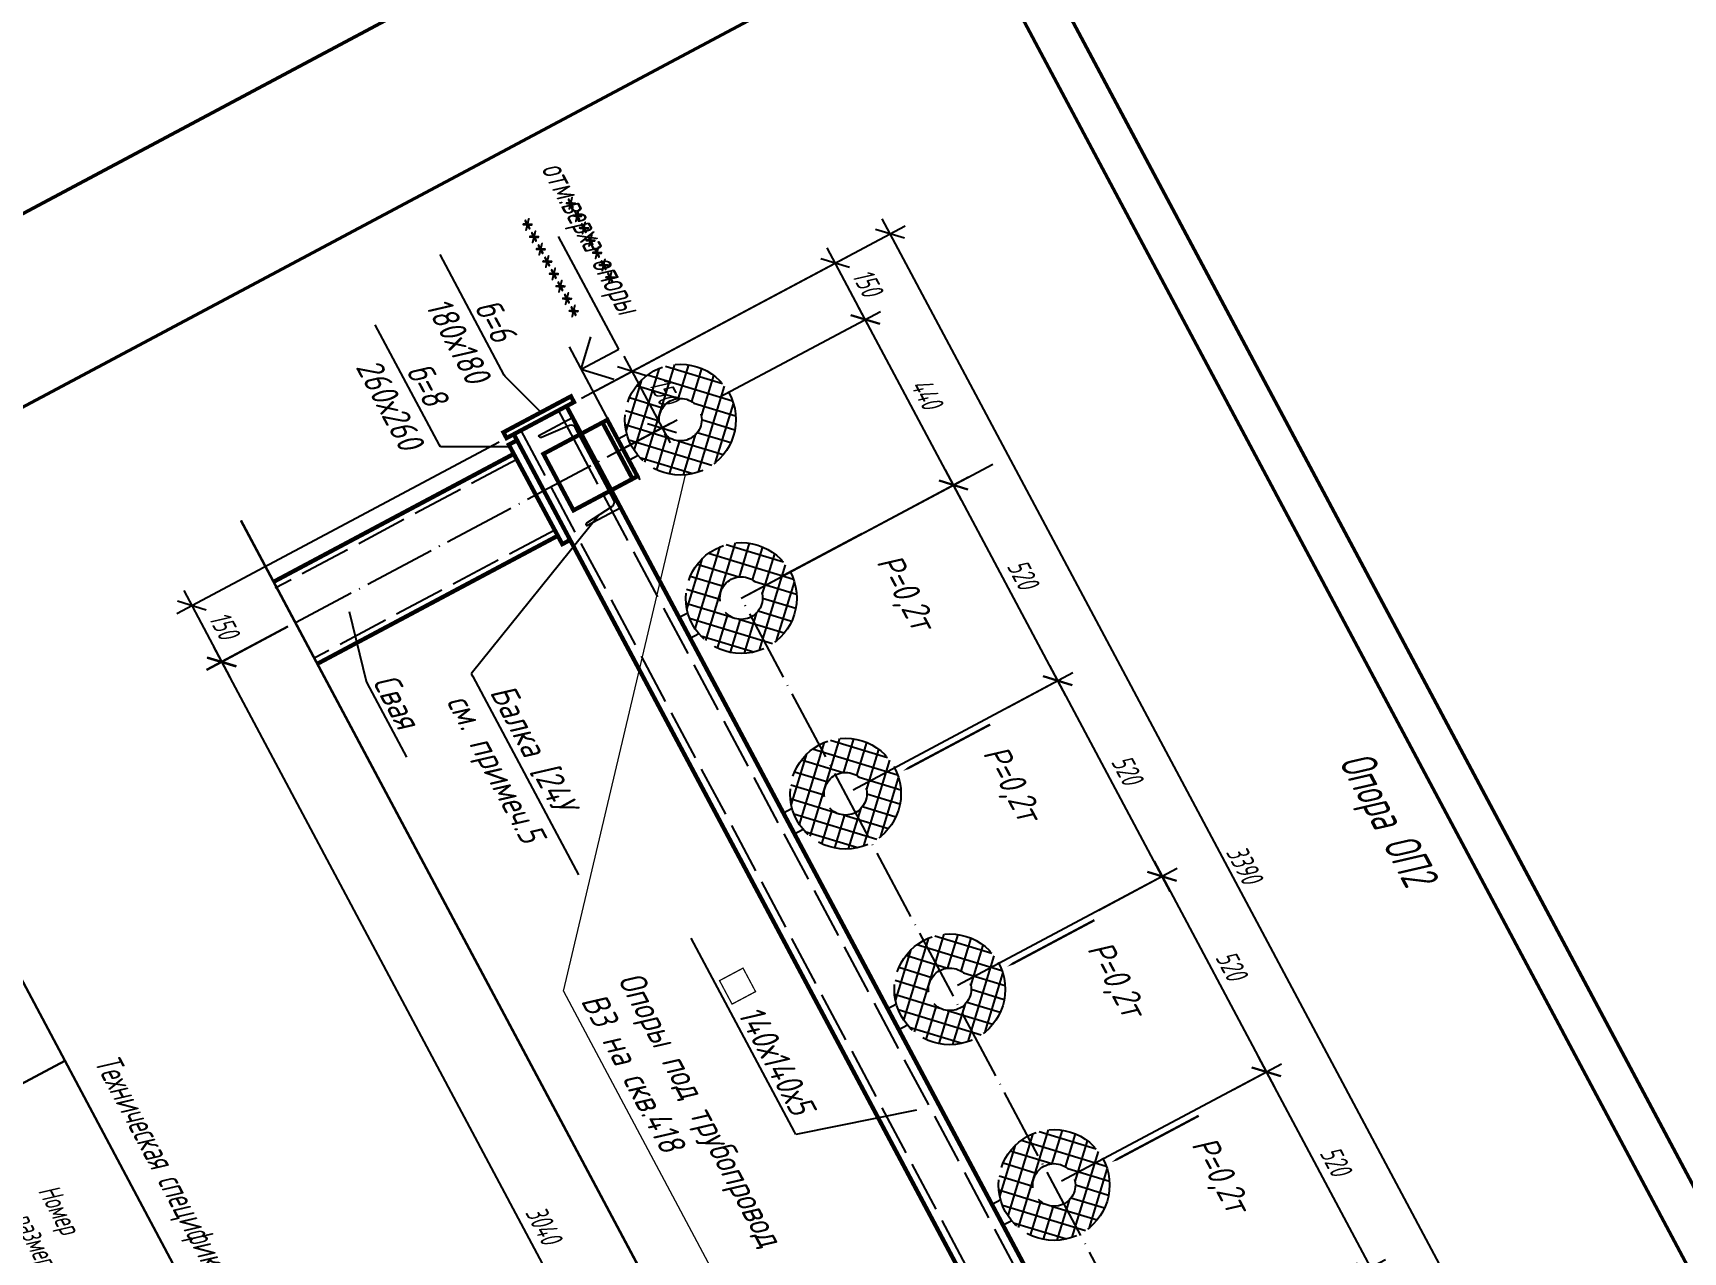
# Model space of a CAD drawing. Extents: x 5370511 to 5386565, y 1010429 to 1053793.
# Drawn here: x 5378936.1 to 5379129.5, y 1041584.4 to 1041727.4 of the extents above; entities that cross this region are included whole.
import ezdxf
from ezdxf import colors
from ezdxf.entities.mleader import LeaderData, LeaderLine
from ezdxf.enums import TextEntityAlignment as Align
from ezdxf.math import Vec2, Vec3

# ---------------------------------------------------------------- set-up
doc = ezdxf.new("R2010")
doc.units = 0
doc.header["$PDMODE"] = 32
doc.header["$PDSIZE"] = 0.3
doc.linetypes.add('ACAD_ISO02W100', pattern=[15, 12, -3])
doc.linetypes.add('ACAD_ISO04W100', pattern=[30, 24, -3, 0, -3])
doc.layers.get('0').update_dxf_attribs({"linetype": 'CONTINUOUS'})
doc.layers.get('DEFPOINTS').update_dxf_attribs({"linetype": 'CONTINUOUS'})
doc.layers.add('Строения', color=7, linetype='CONTINUOUS')
doc.layers.add('Эстакада ЭС', color=20, linetype='CONTINUOUS')
doc.styles.add('ГОСТ_НИПИ', font='gost_nipi.shx', dxfattribs={"oblique": 15})
doc.styles.add('ГОСТ_НИПИ_разм', font='gost_nipi.shx', dxfattribs={"width": 0.8, "oblique": 15, "height": 2.5})
doc.linetypes.add('земля', pattern='A,15,[35,ESKDSHAPES.SHX,S=1,R=0,X=0,Y=0],0.1', length=15.1)
doc.linetypes.add('Сварка1', pattern='A,2,[34,ESKDSHAPES.SHX,S=2,R=0,X=0,Y=0],0.1', length=2.1)
doc.linetypes.add('Сварка3', pattern='A,2,[33,ESKDSHAPES.SHX,S=2,R=0,X=0,Y=0],2', length=4)
doc.dimstyles.new('Лист М20', dxfattribs={"dimtxt": 2.5, "dimasz": 2.5, "dimexe": 2, "dimexo": 1, "dimgap": 1, "dimtad": 1, "dimdec": 0, "dimlfac": 20, "dimzin": 0, "dimdsep": 46, "dimtxsty": 'ГОСТ_НИПИ_разм', "dimblk": 'OBLIQUE', "dimcen": 0.09, "dimdle": 2, "dimaunit": 1, "dimadec": 0, "dimazin": 0, "dimtfac": 1, "dimtdec": 0, "dimtofl": 0, "dimtmove": 1, "dimatfit": 3, "dimldrblk": 'NONE', "dimfxl": 1, "dimtolj": 1, "dimtzin": 0, "dimarcsym": 0})

# ---------------------------------------------------------------- blocks, each defined once
blk = doc.blocks.new('*U427')
at = {"lineweight": 50, "const_width": 0.4}
blk.add_lwpolyline([(-420, 297), (0, 297), (0, 0), (-420, 0)], close=True, dxfattribs=at)
at = {"lineweight": 50}
blk.add_lwpolyline([(-400, 5), (-5, 5), (-5, 292), (-400, 292)], close=True, dxfattribs=at)
at = {"style": 'ГОСТ_НИПИ', "oblique": 15}
blk.add_attdef('СКВОЗНАЯ_НУМЕРАЦИЯ', text='', height=3, dxfattribs=at).set_placement((-10, 288.5), align=Align.MIDDLE_CENTER)
at = {"style": 'ГОСТ_НИПИ', "oblique": 15, "width": 0.8}
for tag, p in [('ДАТА_СОГЛ_1', (-406.75, 146)), ('ДАТА_СОГЛ_2', (-401.75, 146)), ('ФАМИЛИЯ_СОГЛ_2', (-401.75, 111)), ('ФАМИЛИЯ_СОГЛ_1', (-406.75, 111)), ('ХАРАКТЕР_РАБОТЫ_СОГЛ_1', (-406.75, 91)), ('ХАРАКТЕР_РАБОТЫ_СОГЛ_2', (-401.75, 91))]:
    blk.add_attdef(tag, p, '', height=3, rotation=90, dxfattribs=at)
at = {"style": 'ГОСТ_НИПИ', "oblique": 15}
for tag, width, p in [('ОБОЗНАЧЕНИЕ_ДОКУМЕНТА', 0.8, (-65, 55)), ('НАИМЕНОВАНИЕ_ПРОЕКТА', 0.8, (-65, 42.5)), ('НАИМЕНОВАНИЕ_ОБЪЕКТА', 0.8, (-90, 27.5)), ('СТАДИЯ', 0.8, (-47.5, 25)), ('ЛИСТ', 0.8, (-32.5, 25)), ('ЛИСТОВ', 0.8, (-15, 25)), ('НАИМЕНОВАНИЕ_ЧЕРТЕЖА', 0.8, (-90, 12.5)), ('ПРЕДПРИЯТИЕ', 0.7, (-30.48, 12.55))]:
    blk.add_attdef(tag, text='', height=3, dxfattribs=dict(at, width=width)).set_placement(p, align=Align.MIDDLE_CENTER)
at = {"style": 'ГОСТ_НИПИ', "oblique": 15, "width": 0.8}
blk.add_attdef('РАЗРАБ', text='', height=3, dxfattribs=at).set_placement((-189.18, 32.18), align=Align.MIDDLE_LEFT)
for tag, p in [('ФАМИЛИЯ_5', (-169, 31)), ('ДАТА_1', (-134, 31)), ('ФАМИЛИЯ_1', (-169, 26)), ('ХАРАКТЕР_РАБОТЫ_1', (-189, 26)), ('ДАТА_2', (-134, 26)), ('ХАРАКТЕР_РАБОТЫ_2', (-189, 20.72)), ('ФАМИЛИЯ_2', (-169.15, 20.71)), ('ДАТА_3', (-134, 20.72)), ('ХАРАКТЕР_РАБОТЫ_3', (-189, 16)), ('ФАМИЛИЯ_3', (-169.01, 15.99)), ('ДАТА_4', (-134, 16)), ('ФАМИЛИЯ_6', (-169, 11)), ('ДАТА_5', (-134, 11)), ('ХАРАКТЕР_РАБОТЫ_4', (-189, 6)), ('ФАМИЛИЯ_4', (-169, 6)), ('ДАТА_6', (-134, 6))]:
    blk.add_attdef(tag, p, '', height=3, dxfattribs=at)
at = {"style": 'ГОСТ_НИПИ', "oblique": 15, "width": 0.8, "flags": 8}
blk.add_attdef('НКОНТР', text='', height=3, dxfattribs=at).set_placement((-189.36, 12.34), align=Align.MIDDLE_LEFT)
at = {"style": 'ГОСТ_НИПИ', "oblique": 15, "width": 0.8}
blk.add_attdef('ФОРМАТ', text='', height=3, dxfattribs=at).set_placement((-38.94, 0.42), align=Align.BOTTOM_CENTER)
blk = doc.blocks.new('_None')
blk = doc.blocks.new('_Oblique')
at = {"color": 0, "linetype": 'ByBlock', "lineweight": -2}
blk.add_line((-0.5, -0.5), (0.5, 0.5), dxfattribs=at)
blk = doc.blocks.new('*D827')
at = {"color": 0, "lineweight": -2, "transparency": 16777216}
for p, q in [((5379044.43, 1041615.71), (5379070.19, 1041629.44)), ((5379067.49, 1041630.26), (5379081.6, 1041603.78)), ((5379056.65, 1041592.76), (5379082.42, 1041606.49))]:
    blk.add_line(p, q, dxfattribs=at)
at = {"layer": 'DEFPOINTS', "color": 0, "lineweight": 15, "transparency": 16777216}
for p in [(5379043.54, 1041615.24), (5379080.65, 1041605.55), (5379055.77, 1041592.29)]:
    blk.add_point(p, dxfattribs=at)
at = {"color": 0, "lineweight": -2, "transparency": 16777216, "xscale": 2.5, "yscale": 2.5, "zscale": 2.5}
for p, rotation in [((5379068.43, 1041628.49), 118.0491553040555), ((5379080.65, 1041605.55), 298.0491553040555)]:
    blk.add_blockref('_Oblique', p, dxfattribs=dict(at, rotation=rotation))
at = {"color": 0, "transparency": 16777216, "insert": (5379076.53, 1041618.08), "char_height": 2.5, "attachment_point": 5, "rotation": 298.0492, "style": 'ГОСТ_НИПИ_разм'}
blk.add_mtext('\\A1;520', dxfattribs=at)
blk = doc.blocks.new('*D828')
at = {"color": 0, "lineweight": -2, "transparency": 16777216}
for p, q in [((5379000.37, 1041684.58), (5379038.3, 1041704.79)), ((5379035.59, 1041705.61), (5379117.18, 1041552.48)), ((5379083.57, 1041536.83), (5379118.01, 1041555.18))]:
    blk.add_line(p, q, dxfattribs=at)
at = {"layer": 'DEFPOINTS', "color": 0, "lineweight": 15, "transparency": 16777216}
for p in [(5378999.48, 1041684.11), (5379116.24, 1041554.24), (5379082.69, 1041536.36)]:
    blk.add_point(p, dxfattribs=at)
at = {"color": 0, "lineweight": -2, "transparency": 16777216, "xscale": 2.5, "yscale": 2.5, "zscale": 2.5}
for p, rotation in [((5379036.53, 1041703.85), 118.0491553040555), ((5379116.24, 1041554.24), 298.0491553040555)]:
    blk.add_blockref('_Oblique', p, dxfattribs=dict(at, rotation=rotation))
at = {"color": 0, "transparency": 16777216, "insert": (5379078.04, 1041629.92), "char_height": 2.5, "attachment_point": 5, "rotation": 298.0492, "style": 'ГОСТ_НИПИ_разм'}
blk.add_mtext('\\A1;3390', dxfattribs=at)
blk = doc.blocks.new('*D816')
at = {"color": 0, "lineweight": -2, "transparency": 16777216}
for p, q in [((5378965.93, 1041657.79), (5378956.4, 1041652.71)), ((5378957.23, 1041655.42), (5379030.58, 1041517.75)), ((5379037.4, 1041523.65), (5379027.87, 1041518.57))]:
    blk.add_line(p, q, dxfattribs=at)
at = {"layer": 'DEFPOINTS', "color": 0, "lineweight": 15, "transparency": 16777216}
for p in [(5378966.81, 1041658.26), (5379038.28, 1041524.12), (5379029.64, 1041519.51)]:
    blk.add_point(p, dxfattribs=at)
at = {"color": 0, "lineweight": -2, "transparency": 16777216, "xscale": 2.5, "yscale": 2.5, "zscale": 2.5}
for p, rotation in [((5378958.17, 1041653.65), 118.0491553040555), ((5379029.64, 1041519.51), 298.0491553040555)]:
    blk.add_blockref('_Oblique', p, dxfattribs=dict(at, rotation=rotation))
at = {"color": 0, "transparency": 16777216, "insert": (5378995.89, 1041587.64), "char_height": 2.5, "attachment_point": 5, "rotation": 298.0492, "style": 'ГОСТ_НИПИ_разм'}
blk.add_mtext('\\A1;3040', dxfattribs=at)
blk = doc.blocks.new('*D817')
at = {"color": 0, "lineweight": -2, "transparency": 16777216}
for p, q in [((5379032.2, 1041638.65), (5379057.97, 1041652.38)), ((5379069.37, 1041626.73), (5379055.26, 1041653.21)), ((5379061, 1041624.54), (5379070.19, 1041629.44))]:
    blk.add_line(p, q, dxfattribs=at)
at = {"layer": 'DEFPOINTS', "color": 0, "lineweight": 15, "transparency": 16777216}
for p in [(5379056.2, 1041651.44), (5379031.32, 1041638.18), (5379060.12, 1041624.07)]:
    blk.add_point(p, dxfattribs=at)
at = {"color": 0, "lineweight": -2, "transparency": 16777216, "xscale": 2.5, "yscale": 2.5, "zscale": 2.5}
for p, rotation in [((5379056.2, 1041651.44), 118.0491553040555), ((5379068.43, 1041628.49), 298.0491553040555)]:
    blk.add_blockref('_Oblique', p, dxfattribs=dict(at, rotation=rotation))
at = {"color": 0, "transparency": 16777216, "insert": (5379064.3, 1041641.03), "char_height": 2.5, "attachment_point": 5, "rotation": 298.0492, "style": 'ГОСТ_НИПИ_разм'}
blk.add_mtext('\\A1;520', dxfattribs=at)
blk = doc.blocks.new('*D819')
at = {"color": 0, "lineweight": -2, "transparency": 16777216}
for p, q in [((5378990.69, 1041679.42), (5378952.91, 1041659.29)), ((5378953.74, 1041662), (5378959.14, 1041651.85)), ((5378965.95, 1041657.74), (5378956.44, 1041652.67))]:
    blk.add_line(p, q, dxfattribs=at)
at = {"layer": 'DEFPOINTS', "color": 0, "lineweight": 15, "transparency": 16777216}
for p in [(5378991.57, 1041679.89), (5378966.83, 1041658.21), (5378958.2, 1041653.61)]:
    blk.add_point(p, dxfattribs=at)
at = {"color": 0, "lineweight": -2, "transparency": 16777216, "xscale": 2.5, "yscale": 2.5, "zscale": 2.5}
for p, rotation in [((5378954.68, 1041660.23), 118.0491553040555), ((5378958.2, 1041653.61), 298.0491553040555)]:
    blk.add_blockref('_Oblique', p, dxfattribs=dict(at, rotation=rotation))
at = {"color": 0, "transparency": 16777216, "insert": (5378958.43, 1041657.98), "char_height": 2.5, "attachment_point": 5, "rotation": 298.0492, "style": 'ГОСТ_НИПИ_разм'}
blk.add_mtext('\\A1;150', dxfattribs=at)
blk = doc.blocks.new('*D821')
at = {"color": 0, "lineweight": -2, "transparency": 16777216}
for p, q in [((5379044.92, 1041672.62), (5379032.69, 1041695.57)), ((5379016.58, 1041684.72), (5379035.4, 1041694.74)), ((5379019.98, 1041661.6), (5379045.74, 1041675.33))]:
    blk.add_line(p, q, dxfattribs=at)
at = {"layer": 'DEFPOINTS', "color": 0, "lineweight": 15, "transparency": 16777216}
for p in [(5379033.63, 1041693.8), (5379015.7, 1041684.25), (5379019.09, 1041661.13)]:
    blk.add_point(p, dxfattribs=at)
at = {"color": 0, "lineweight": -2, "transparency": 16777216, "xscale": 2.5, "yscale": 2.5, "zscale": 2.5}
for p, rotation in [((5379033.63, 1041693.8), 118.0491553040555), ((5379043.98, 1041674.39), 298.0491553040555)]:
    blk.add_blockref('_Oblique', p, dxfattribs=dict(at, rotation=rotation))
at = {"color": 0, "transparency": 16777216, "insert": (5379040.79, 1041685.15), "char_height": 2.5, "attachment_point": 5, "rotation": 298.0492, "style": 'ГОСТ_НИПИ_разм'}
blk.add_mtext('\\A1;440', dxfattribs=at)
blk = doc.blocks.new('*D822')
at = {"color": 0, "lineweight": -2, "transparency": 16777216}
for p, q in [((5379002.07, 1041685.48), (5379031.87, 1041701.36)), ((5379034.57, 1041692.04), (5379029.17, 1041702.19)), ((5379030.34, 1041692.05), (5379035.4, 1041694.74))]:
    blk.add_line(p, q, dxfattribs=at)
at = {"layer": 'DEFPOINTS', "color": 0, "lineweight": 15, "transparency": 16777216}
for p in [(5379030.11, 1041700.42), (5379029.46, 1041691.58), (5379001.18, 1041685.01)]:
    blk.add_point(p, dxfattribs=at)
at = {"color": 0, "lineweight": -2, "transparency": 16777216, "xscale": 2.5, "yscale": 2.5, "zscale": 2.5}
for p, rotation in [((5379030.11, 1041700.42), 118.0491553040555), ((5379033.63, 1041693.8), 298.0491553040555)]:
    blk.add_blockref('_Oblique', p, dxfattribs=dict(at, rotation=rotation))
at = {"color": 0, "transparency": 16777216, "insert": (5379033.85, 1041698.17), "char_height": 2.5, "attachment_point": 5, "rotation": 298.0492, "style": 'ГОСТ_НИПИ_разм'}
blk.add_mtext('\\A1;150', dxfattribs=at)
blk = doc.blocks.new('*D823')
at = {"color": 0, "lineweight": -2, "transparency": 16777216}
for p, q in [((5379057.14, 1041649.68), (5379043.04, 1041676.15)), ((5379019.98, 1041661.6), (5379045.74, 1041675.33)), ((5379050.39, 1041648.34), (5379057.97, 1041652.38))]:
    blk.add_line(p, q, dxfattribs=at)
at = {"layer": 'DEFPOINTS', "color": 0, "lineweight": 15, "transparency": 16777216}
for p in [(5379043.98, 1041674.39), (5379019.09, 1041661.13), (5379049.5, 1041647.87)]:
    blk.add_point(p, dxfattribs=at)
at = {"color": 0, "lineweight": -2, "transparency": 16777216, "xscale": 2.5, "yscale": 2.5, "zscale": 2.5}
for p, rotation in [((5379043.98, 1041674.39), 118.0491553040555), ((5379056.2, 1041651.44), 298.0491553040555)]:
    blk.add_blockref('_Oblique', p, dxfattribs=dict(at, rotation=rotation))
at = {"color": 0, "transparency": 16777216, "insert": (5379052.08, 1041663.97), "char_height": 2.5, "attachment_point": 5, "rotation": 298.0492, "style": 'ГОСТ_НИПИ_разм'}
blk.add_mtext('\\A1;520', dxfattribs=at)
blk = doc.blocks.new('*D824')
at = {"color": 0, "lineweight": -2, "transparency": 16777216}
for p, q in [((5379076.8, 1041603.5), (5379082.42, 1041606.49)), ((5379079.71, 1041607.31), (5379093.81, 1041580.85)), ((5379089.02, 1041580.56), (5379094.64, 1041583.56))]:
    blk.add_line(p, q, dxfattribs=at)
at = {"layer": 'DEFPOINTS', "color": 0, "lineweight": 15, "transparency": 16777216}
for p in [(5379075.92, 1041603.03), (5379092.87, 1041582.62), (5379088.14, 1041580.09)]:
    blk.add_point(p, dxfattribs=at)
at = {"color": 0, "lineweight": -2, "transparency": 16777216, "xscale": 2.5, "yscale": 2.5, "zscale": 2.5}
for p, rotation in [((5379080.65, 1041605.55), 118.0491553040555), ((5379092.87, 1041582.62), 298.0491553040555)]:
    blk.add_blockref('_Oblique', p, dxfattribs=dict(at, rotation=rotation))
at = {"color": 0, "transparency": 16777216, "insert": (5379088.75, 1041595.14), "char_height": 2.5, "attachment_point": 5, "rotation": 298.0492, "style": 'ГОСТ_НИПИ_разм'}
blk.add_mtext('\\A1;520', dxfattribs=at)
blk = doc.blocks.new('*D840')
at = {"color": 0, "lineweight": -2, "transparency": 16777216}
for p, q in [((5379005.33, 1041689.49), (5379010.75, 1041679.32)), ((5379006.67, 1041687.93), (5379008.04, 1041688.66)), ((5379005.06, 1041678.55), (5379011.57, 1041682.02))]:
    blk.add_line(p, q, dxfattribs=at)
at = {"layer": 'DEFPOINTS', "color": 0, "lineweight": 15, "transparency": 16777216}
for p in [(5379005.79, 1041687.46), (5379009.81, 1041681.08), (5379004.18, 1041678.08)]:
    blk.add_point(p, dxfattribs=at)
at = {"color": 0, "lineweight": -2, "transparency": 16777216, "xscale": 2.5, "yscale": 2.5, "zscale": 2.5}
for p, rotation in [((5379006.27, 1041687.72), 118.0491553040555), ((5379009.81, 1041681.08), 298.0491553040555)]:
    blk.add_blockref('_Oblique', p, dxfattribs=dict(at, rotation=rotation))
at = {"color": 0, "transparency": 16777216, "insert": (5379010.03, 1041685.46), "char_height": 2.5, "attachment_point": 5, "rotation": 298.0492, "style": 'ГОСТ_НИПИ_разм'}
blk.add_mtext('\\A1;150', dxfattribs=at)
blk = doc.blocks.new('*U808')
at = {"ltscale": 100}
for p, q in [((0, 0), (0, 5)), ((0, 0), (-2.83, 2.83)), ((0, 0), (2.83, 2.83)), ((3, 0), (-14.68, 0))]:
    blk.add_line(p, q, dxfattribs=at)
at = {"color": 1, "ltscale": 0.35, "insert": (6.76, 9.9), "char_height": 3, "attachment_point": 1, "style": 'ГОСТ_НИПИ', "bg_fill": 3, "box_fill_scale": 1.5, "bg_fill_color": 256, "bg_fill_transparency": 0}
blk.add_mtext_dynamic_manual_height_columns('{\\C255;\\c16777215;*******}', width=12.6457, gutter_width=12.5, heights=[0], dxfattribs=at)
at = {"color": 1, "ltscale": 0.35, "insert": (5.31, 4.26), "char_height": 3, "attachment_point": 1, "style": 'ГОСТ_НИПИ'}
blk.add_mtext_dynamic_manual_height_columns('{\\C255;\\c16777215;********}', width=16.2559, gutter_width=12.5, heights=[3.52], dxfattribs=at)
at = {"style": 'ГОСТ_НИПИ', "oblique": 15, "width": 0.8}
blk.add_attdef('СУФФИКС', (5.39, 1.08), '', height=3, dxfattribs=at)
at = {"ltscale": 100}
blk.add_line((0, 5), (15, 5), dxfattribs=at)
at = {"style": 'ГОСТ_НИПИ', "oblique": 15, "width": 0.8}
blk.add_attdef('УРОВЕНЬ', text='', height=3, rotation=360, dxfattribs=at).set_placement((13.17, 7.98, -1), align=Align.MIDDLE)
blk = doc.blocks.new('*U805')
at = {"lineweight": 30}
for p, q in [((0, 0), (185, 0)), ((0, -30), (0, 0)), ((40, -30), (40, 0)), ((70, -30), (70, 0)), ((100, -30), (100, 0)), ((160, -8), (160, 0)), ((185, 0), (185, -10)), ((160, -8), (100, -8)), ((115, -30), (115, -8)), ((130, -30), (130, -8)), ((145, -30), (145, -8)), ((160, -30), (160, -8)), ((185, -10), (185, -30)), ((40, -30), (0, -30)), ((70, -30), (40, -30)), ((100, -30), (70, -30)), ((115, -30), (100, -30)), ((130, -30), (115, -30)), ((145, -30), (130, -30)), ((160, -30), (145, -30)), ((160, -30), (185, -30)), ((185, -30), (185, -30)), ((185, -30), (185, -30)), ((0, -78), (0, -86)), ((0, -78), (185, -78)), ((40, -78), (40, -86)), ((70, -86), (70, -78)), ((100, -78), (100, -86)), ((115, -78), (115, -86)), ((130, -78), (130, -86)), ((145, -78), (145, -86)), ((160, -78), (160, -86)), ((185, -86), (185, -78)), ((0, -86), (185, -86)), ((40, -86), (70, -86))]:
    blk.add_line(p, q, dxfattribs=at)
at = {"lineweight": 20}
for p, q in [((0, -30), (0, -38)), ((40, -30), (40, -38)), ((70, -30), (70, -38)), ((100, -30), (100, -38)), ((115, -30), (115, -38)), ((130, -30), (130, -38)), ((145, -30), (145, -38)), ((160, -30), (160, -38)), ((185, -30), (185, -38)), ((0, -38), (0, -46)), ((40, -38), (40, -46)), ((70, -38), (70, -46)), ((70, -38), (185, -38)), ((100, -38), (100, -46)), ((115, -38), (115, -46)), ((130, -38), (130, -46)), ((145, -38), (145, -46)), ((160, -38), (160, -46)), ((185, -38), (185, -46)), ((0, -46), (0, -54)), ((0, -46), (0, -54)), ((40, -46), (40, -54)), ((40, -46), (40, -54)), ((70, -46), (70, -54)), ((70, -46), (185, -46)), ((70, -46), (70, -54)), ((70, -46), (185, -46)), ((100, -46), (100, -54)), ((100, -46), (100, -54)), ((115, -46), (115, -54)), ((115, -46), (115, -54)), ((130, -46), (130, -54)), ((130, -46), (130, -54)), ((145, -46), (145, -54)), ((145, -46), (145, -54)), ((160, -46), (160, -54)), ((160, -46), (160, -54)), ((185, -46), (185, -54)), ((185, -46), (185, -54)), ((0, -54), (0, -62)), ((40, -54), (40, -62)), ((70, -54), (185, -54)), ((70, -54), (70, -62)), ((70, -54), (185, -54)), ((100, -54), (100, -62)), ((115, -54), (115, -62)), ((130, -54), (130, -62)), ((145, -54), (145, -62)), ((160, -54), (160, -62)), ((185, -54), (185, -62)), ((0, -62), (0, -70)), ((40, -62), (40, -70)), ((70, -62), (185, -62)), ((70, -62), (70, -70)), ((70, -62), (185, -62)), ((100, -62), (100, -70)), ((115, -62), (115, -70)), ((130, -62), (130, -70)), ((145, -62), (145, -70)), ((160, -62), (160, -70)), ((185, -62), (185, -70)), ((0, -70), (0, -78)), ((40, -70), (40, -78)), ((70, -70), (185, -70)), ((70, -70), (70, -78)), ((70, -70), (185, -70)), ((100, -70), (100, -78)), ((115, -70), (115, -78)), ((130, -70), (130, -78)), ((145, -70), (145, -78)), ((160, -70), (160, -78)), ((185, -70), (185, -78)), ((0, -78), (0, -86)), ((40, -78), (40, -86)), ((70, -78), (185, -78)), ((70, -78), (70, -86)), ((70, -78), (185, -78)), ((100, -78), (100, -86)), ((115, -78), (115, -86)), ((130, -78), (130, -86)), ((145, -78), (145, -86)), ((160, -78), (160, -86)), ((185, -78), (185, -86)), ((70, -86), (185, -86))]:
    blk.add_line(p, q, dxfattribs=at)
at = {"lineweight": 20, "style": 'ГОСТ_НИПИ'}
for s, insert, char_height, width, attachment_point in [('{\\W0.8;Техническая спецификация стали}', (92.5, 2.1), 3, 185, 8), ('{\\W0.8;Масса металла по элементам конструкций, кг}', (130, -4), 2.5, 60, 5), ('{\\W0.8;Номер \\Pили размеры\\Pпрофиля,\\Pмм}', (85, -15), 2.5, 30, 5), ('{\\W0.8;Наименование\\Pпрофиля\\PГОСТ, ТУ}', (20, -15), 2.5, 40, 5), ('{\\W0.8;Наименование или марка \\Pметалла\\PГОСТ, ТУ}', (55, -15), 2.5, 30, 5), ('{\\W0.8;Общая \\Pмасса,\\Pкг}', (172.5, -15), 2.5, 25, 5), ('           Итого:', (20, -82), 2.5, 40, 5)]:
    blk.add_mtext(s, dxfattribs=dict(at, insert=insert, char_height=char_height, width=width, attachment_point=attachment_point))

msp = doc.modelspace()

# ---------------------------------------------------------------- hatches: boundary and pattern name
h = msp.add_hatch()
h.set_pattern_fill('ANSI37', color=253, scale=0.5, angle=-61.95084)
h.set_pattern_definition([(343.049155, (5380614.2881, 1044219.8863), (0.4628375, 1.5185314), []), (73.049155, (5380614.2881, 1044219.8863), (-1.5185314, 0.4628375), [])])
h.paths.add_polyline_path([(5379008.889, 1041687.805, 1), (5379015.002, 1041676.332, 1)])
h.paths.add_polyline_path([(5379013.121, 1041679.862, -1), (5379010.77, 1041684.275, -1)], flags=16)
h = msp.add_hatch()
h.set_pattern_fill('ANSI37', color=253, scale=0.5, angle=-61.95084)
h.set_pattern_definition([(343.049155, (5380621.4271, 1044198.961), (0.4628375, 1.5185314), []), (73.049155, (5380621.4271, 1044198.961), (-1.5185314, 0.4628375), [])])
h.paths.add_polyline_path([(5379016.028, 1041666.879, 1), (5379022.141, 1041655.406, 1)])
h.paths.add_polyline_path([(5379020.26, 1041658.936, -1), (5379017.909, 1041663.349, -1)], flags=16)
h = msp.add_hatch()
h.set_pattern_fill('ANSI37', color=253, scale=0.5, angle=-61.95084)
h.set_pattern_definition([(343.049155, (5380633.653, 1044176.0148), (0.4628375, 1.5185314), []), (73.049155, (5380633.653, 1044176.0148), (-1.5185314, 0.4628375), [])])
h.paths.add_polyline_path([(5379028.254, 1041643.933, 1), (5379034.367, 1041632.46, 1)])
h.paths.add_polyline_path([(5379032.486, 1041635.99, -1), (5379030.135, 1041640.403, -1)], flags=16)
h = msp.add_hatch()
h.set_pattern_fill('ANSI37', color=253, scale=0.5, angle=-61.95084)
h.set_pattern_definition([(343.049155, (5380645.879, 1044153.0686), (0.4628375, 1.5185314), []), (73.049155, (5380645.879, 1044153.0686), (-1.5185314, 0.4628375), [])])
h.paths.add_polyline_path([(5379040.48, 1041620.987, 1), (5379046.593, 1041609.514, 1)])
h.paths.add_polyline_path([(5379044.712, 1041613.044, -1), (5379042.361, 1041617.457, -1)], flags=16)
h = msp.add_hatch()
h.set_pattern_fill('ANSI37', color=253, scale=0.5, angle=-61.95084)
h.set_pattern_definition([(343.049155, (5380658.105, 1044130.1225), (0.4628375, 1.5185314), []), (73.049155, (5380658.105, 1044130.1225), (-1.5185314, 0.4628375), [])])
h.paths.add_polyline_path([(5379052.706, 1041598.041, 1), (5379058.819, 1041586.568, 1)])
h.paths.add_polyline_path([(5379056.938, 1041590.098, -1), (5379054.587, 1041594.511, -1)], flags=16)

# ---------------------------------------------------------------- linework, layer by layer
at = {"ltscale": 0.5}
msp.add_line((5378998.602, 1041683.636), (5378998.619, 1041683.604), dxfattribs=at)
at = {"linetype": 'ACAD_ISO04W100', "ltscale": 0.35}
for p, q in [((5379010.795, 1041681.607), (5378966.834, 1041658.212)), ((5379083.815, 1041539.579), (5379019.093, 1041661.128))]:
    msp.add_line(p, q, dxfattribs=at)
at = {"linetype": 'ACAD_ISO02W100', "ltscale": 0.5}
for p, q in [((5378992.775, 1041677.385), (5378964.452, 1041662.279)), ((5378997.229, 1041669.09), (5378969.171, 1041654.155))]:
    msp.add_line(p, q, dxfattribs=at)
at = {"linetype": 'Сварка1', "ltscale": 0.5}
msp.add_lwpolyline([(5378992.442, 1041680.312), (5378998.619, 1041683.604)], dxfattribs=at)
at = {"linetype": 'ACAD_ISO02W100', "ltscale": 0.5}
for points in [[(5378998.619, 1041683.604), (5378998.619, 1041683.604)], [(5378997.654, 1041683.09), (5378999.412, 1041679.791)], [(5379006.979, 1041675.441), (5379003.452, 1041682.06)], [(5378993.245, 1041680.781), (5379072.932, 1041531.221)], [(5378999.412, 1041679.791), (5379077.325, 1041533.561)], [(5379003.846, 1041673.772), (5379000.319, 1041680.391)]]:
    msp.add_lwpolyline(points, dxfattribs=at)
msp.add_lwpolyline([(5379003.987, 1041671.915, 0.3888787), (5379004.164, 1041672.602), (5378999.617, 1041681.135, 0.3888787), (5378998.948, 1041681.371), (5378995.662, 1041679.973, -0.3888787), (5378995.407, 1041680.063), (5378995.345, 1041680.18), (5378999.316, 1041682.296), (5379004.959, 1041671.705), (5379000.988, 1041669.589), (5379000.926, 1041669.706, -0.3888787), (5379000.993, 1041669.967)], format="xyb", close=True)
at = {"linetype": 'Сварка3', "ltscale": 0.4}
for points in [[(5378999.022, 1041667.938), (5378992.794, 1041679.627)], [(5378992.425, 1041678.039), (5378997.581, 1041668.436)]]:
    msp.add_lwpolyline(points, dxfattribs=at)
at = {"linetype": 'Сварка3', "ltscale": 0.5}
msp.add_lwpolyline([(5379003.846, 1041673.764), (5378999.423, 1041671.408), (5378995.897, 1041678.027), (5379000.319, 1041680.383)], dxfattribs=at)
at = {"color": 253}
for points in [[(5379005.691, 1041680.301), (5379004.677, 1041679.761)], [(5379006.99, 1041677.862), (5379005.977, 1041677.322)], [(5379012.83, 1041659.376), (5379011.816, 1041658.836)], [(5379014.129, 1041656.937), (5379013.116, 1041656.397)], [(5379025.056, 1041636.43), (5379024.042, 1041635.89)], [(5379026.355, 1041633.99), (5379025.342, 1041633.45)], [(5379037.282, 1041613.484), (5379036.268, 1041612.943)], [(5379038.581, 1041611.044), (5379037.567, 1041610.504)], [(5379049.508, 1041590.537), (5379048.494, 1041589.997)], [(5379050.807, 1041588.098), (5379049.793, 1041587.558)]]:
    msp.add_lwpolyline(points, dxfattribs=at)
at = {"linetype": 'земля', "const_width": 0.3}
msp.add_lwpolyline([(5378960.428, 1041670.235), (5379045.951, 1041509.722)], dxfattribs=at)
at = {"ltscale": 0.35}
for points in [[(5379023.074, 1041663.25, 0, 2.256, 0), (5379028.511, 1041666.146, 0.275, 0.275, 0), (5379033.294, 1041668.695, 0.275, 0.275, 0)], [(5379038.056, 1041640.852, 0, 2.256, 0), (5379043.493, 1041643.749, 0.275, 0.275, 0), (5379048.276, 1041646.298, 0.275, 0.275, 0)], [(5379050.282, 1041617.906, 0, 2.256, 0), (5379055.719, 1041620.803, 0.275, 0.275, 0), (5379060.501, 1041623.351, 0.275, 0.275, 0)], [(5379062.507, 1041594.96, 0, 2.256, 0), (5379067.944, 1041597.857, 0.275, 0.275, 0), (5379072.727, 1041600.405, 0.275, 0.275, 0)]]:
    msp.add_lwpolyline(points, format="xyseb", dxfattribs=at)
at = {"color": 253, "linetype": 'ACAD_ISO02W100', "ltscale": 0.5}
for centre, radius in [((5379011.954, 1041682.054), 6.5), ((5379011.954, 1041682.054), 2.5), ((5379019.093, 1041661.128), 6.5), ((5379019.093, 1041661.128), 2.5), ((5379031.319, 1041638.182), 6.5), ((5379031.319, 1041638.182), 2.5), ((5379043.545, 1041615.236), 6.5), ((5379043.545, 1041615.236), 2.5), ((5379055.77, 1041592.29), 6.5), ((5379055.77, 1041592.29), 2.5)]:
    msp.add_circle(centre, radius, dxfattribs=at)
at = {"layer": 'Строения', "const_width": 0.5}
for points in [[(5378991.575, 1041679.892), (5378991.213, 1041680.571), (5378999.123, 1041684.786), (5378999.485, 1041684.106)], [(5379006.348, 1041675.105), (5379006.921, 1041675.411), (5379003.395, 1041682.03), (5379002.821, 1041681.724)]]:
    msp.add_lwpolyline(points, close=True, dxfattribs=at)
for points in [[(5378998.602, 1041683.636), (5378998.602, 1041683.636), (5378992.424, 1041680.344), (5379072.112, 1041530.784), (5379078.29, 1041534.075), (5379000.377, 1041680.306)], [(5379000.377, 1041680.306), (5378998.619, 1041683.604)], [(5379002.821, 1041681.724), (5378995.897, 1041678.035), (5378999.423, 1041671.416), (5379006.348, 1041675.105)], [(5378992.752, 1041679.605), (5378991.841, 1041679.119), (5378998.111, 1041667.453), (5378999.022, 1041667.938)], [(5378992.423, 1041678.038), (5378964.264, 1041663.035)], [(5378997.581, 1041668.436), (5378969.526, 1041653.488)]]:
    msp.add_lwpolyline(points, dxfattribs=at)
at = {"layer": 'Эстакада ЭС', "lineweight": 15}
msp.add_line((5378998.245, 1041615.027), (5379024.762, 1041565.258), dxfattribs=at)

# ---------------------------------------------------------------- block references
at = {"rotation": 298.0491553101125}
for name, p in [('*U427', (5378975.472, 1041251.954)), ('*U805', (5378906.882, 1041668.643))]:
    msp.add_blockref(name, p, dxfattribs=at)

# ---------------------------------------------------------------- texts
at = {"ltscale": 0.35, "style": 'ГОСТ_НИПИ', "oblique": 15, "width": 0.8}
msp.add_text('Опора ОП2', height=4, rotation=298.04916, dxfattribs=at).set_placement((5379088.054, 1041641.347), align=Align.BOTTOM_LEFT)
at = {"lineweight": 15, "style": 'ГОСТ_НИПИ', "oblique": 15}
for s, p in [('Опоры под трубопровод', (5379004.563, 1041616.383)), ('ВЗ на скв.418', (5379000.232, 1041613.88))]:
    msp.add_text(s, height=3, rotation=298.04916, dxfattribs=at).set_placement(p)

# ---------------------------------------------------------------- dimensions: what is measured, and where the dimension line sits
dim = msp.add_linear_dim(base=(5379116.245, 1041554.241), p1=(5378999.485, 1041684.106), p2=(5379082.686, 1041536.361), angle=298.04916, dimstyle='Лист М20')
dim.commit()
dim.dimension.update_dxf_attribs({"geometry": '*D828', "text_midpoint": (5379076.054, 1041628.865), "dimtype": 160})
for base, p1, p2, picture, middle in [((5379030.106, 1041700.421), (5379029.461, 1041691.581), (5379001.183, 1041685.011), '*D822', (5379033.854, 1041698.17)), ((5379009.808, 1041681.083), (5379005.786, 1041687.461), (5379004.178, 1041678.084), '*D840', (5379010.025, 1041685.46)), ((5378958.204, 1041653.614), (5378991.575, 1041679.892), (5378966.834, 1041658.212), '*D819', (5378958.427, 1041657.981)), ((5379029.639, 1041519.512), (5378966.81, 1041658.256), (5379038.281, 1041524.117), '*D816', (5378995.889, 1041587.64)), ((5379080.655, 1041605.549), (5379043.545, 1041615.236), (5379055.77, 1041592.29), '*D827', (5379076.528, 1041618.08))]:
    dim = msp.add_linear_dim(base=base, p1=p1, p2=p2, angle=298.04916, dimstyle='Лист М20')
    dim.commit()
    dim.dimension.update_dxf_attribs({"geometry": picture, "text_midpoint": middle})

# ---------------------------------------------------------------- leaders
ml = msp.add_multileader_mtext('Standard')
ml.set_content('б=6\\P180х180', color=256, style='ГОСТ_НИПИ')
ml.set_leader_properties()
ml.set_arrow_properties(name='NONE')
ml.build(insert=Vec2(0, 0))
ml.multileader.update_dxf_attribs({"text_left_attachment_type": 6, "text_right_attachment_type": 6, "dogleg_length": 0.2, "arrow_head_size": 0.2})
ctx = ml.context
ctx.base_point, ctx.char_height, ctx.arrow_head_size, ctx.landing_gap_size, ctx.plane_origin, ctx.plane_x_axis, ctx.plane_y_axis = Vec3(5378984.089, 1041700.843), 3, 0.2, 0.2, Vec3(5378990.665, 1041721.111), Vec3(0.4702289, -0.8825445), Vec3(0.8825445, 0.4702289)
ctx.left_attachment, ctx.right_attachment, ctx.text_align_type = 6, 6, 1
notes = []
notes.append((ctx, [(0, (1, 1, 0), (5378991.404, 1041687.115), (-0.4702289, 0.8825445), 0.2, [(0, [(5378995.609, 1041682.914)], 0, [])])]))
ctx.mtext.insert, ctx.mtext.text_direction, ctx.mtext.rotation, ctx.mtext.alignment, ctx.mtext.flow_direction = Vec3(5378991.574, 1041694.451), Vec3(0.4702289, -0.8825445), 5.2019391, 2, 5
ml = msp.add_multileader_mtext('Standard')
ml.set_content('б=8\\P260х260', color=256, style='ГОСТ_НИПИ')
ml.set_leader_properties()
ml.set_arrow_properties(name='NONE')
ml.build(insert=Vec2(0, 0))
ml.multileader.update_dxf_attribs({"text_left_attachment_type": 6, "text_right_attachment_type": 6, "dogleg_length": 0.2, "arrow_head_size": 0.2})
ctx = ml.context
ctx.base_point, ctx.char_height, ctx.arrow_head_size, ctx.landing_gap_size, ctx.plane_origin, ctx.plane_x_axis, ctx.plane_y_axis = Vec3(5378975.563, 1041694.359), 3, 0.2, 0.2, Vec3(5379019.536, 1041668.831), Vec3(0.4702289, -0.8825445), Vec3(0.8825445, 0.4702289)
ctx.left_attachment, ctx.right_attachment, ctx.text_align_type = 6, 6, 1
notes.append((ctx, [(0, (1, 1, 0), (5378983.817, 1041678.869), (-0.4702289, 0.8825445), 0.2, [(0, [(5378992.001, 1041678.88)], 0, [])])]))
ctx.mtext.insert, ctx.mtext.text_direction, ctx.mtext.rotation, ctx.mtext.alignment, ctx.mtext.flow_direction = Vec3(5378983.586, 1041686.958), Vec3(0.4702289, -0.8825445), 5.2019391, 2, 5
ml = msp.add_multileader_mtext('Standard')
ml.set_content('{\\Fgost_ful|c204;\\H1.00002x;Балка \\Fgost_ful|c0;[\\Fgost_ful|c204;24У\\Pсм. примеч.5}', color=256, style='ГОСТ_НИПИ')
ml.set_leader_properties()
ml.set_arrow_properties(name='NONE')
ml.build(insert=Vec2(0, 0))
ml.multileader.update_dxf_attribs({"text_left_attachment_type": 6, "text_right_attachment_type": 6, "dogleg_length": 0.36})
ctx = ml.context
ctx.base_point, ctx.char_height, ctx.landing_gap_size, ctx.plane_origin, ctx.plane_x_axis, ctx.plane_y_axis = Vec3(5378987.614, 1041651.913), 3, 0.5, Vec3(5378891.089, 1041864.833), Vec3(0.4702289, -0.8825445), Vec3(0.8825445, 0.4702289)
ctx.left_attachment, ctx.right_attachment, ctx.text_align_type = 6, 6, 1
notes.append((ctx, [(0, (1, 1, 0), (5378987.445, 1041652.231), (0.4702289, -0.8825445), 0.36, [(1, [(5379002.49, 1041670.941)], 0, [])])]))
ctx.mtext.insert, ctx.mtext.text_direction, ctx.mtext.rotation, ctx.mtext.alignment, ctx.mtext.flow_direction = Vec3(5378996.037, 1041644.307), Vec3(0.4702289, -0.8825445), 5.2019391, 2, 5
ml = msp.add_multileader_mtext('Standard')
ml.set_content('Свая', color=256, style='ГОСТ_НИПИ')
ml.set_leader_properties()
ml.set_arrow_properties(name='NONE')
ml.build(insert=Vec2(0, 0))
ml.multileader.update_dxf_attribs({"text_left_attachment_type": 6, "text_right_attachment_type": 6, "dogleg_length": 0.2, "arrow_head_size": 0.2})
ctx = ml.context
ctx.base_point, ctx.char_height, ctx.arrow_head_size, ctx.landing_gap_size, ctx.plane_origin, ctx.plane_x_axis, ctx.plane_y_axis = Vec3(5378975.194, 1041651.205), 3, 0.2, 0.2, Vec3(5378948.514, 1041551.777), Vec3(0.4702289, -0.8825445), Vec3(0.8825445, 0.4702289)
ctx.left_attachment, ctx.right_attachment = 6, 6
notes.append((ctx, [(1, (1, 1, 0), (5378975.1, 1041651.381), (0.4702289, -0.8825445), 0.2, [(0, [(5378973.131, 1041659.567)], 0, [])])]))
ctx.mtext.insert, ctx.mtext.text_direction, ctx.mtext.rotation, ctx.mtext.flow_direction = Vec3(5378978.465, 1041652.721), Vec3(0.4702289, -0.8825445), 5.2019391, 5
ml = msp.add_multileader_mtext('Standard')
ml.set_content('{\\f@Batang|b0|i0|c204|p18;\\Q0;□\\fMS Shell Dlg 2|b0|i0|c204|p0;\\H0.70833x;\\Q15; \\Fgost_ful|c204;\\H1.4118x;140х140х5}', color=256, style='ГОСТ_НИПИ')
ml.set_leader_properties()
ml.set_arrow_properties(name='NONE')
ml.build(insert=Vec2(0, 0))
ml.multileader.update_dxf_attribs({"text_left_attachment_type": 6, "text_right_attachment_type": 6, "dogleg_length": 0.36})
ctx = ml.context
ctx.base_point, ctx.char_height, ctx.landing_gap_size, ctx.plane_origin, ctx.plane_x_axis, ctx.plane_y_axis = Vec3(5379013.339, 1041621.013), 3, 0.5, Vec3(5378956.103, 1041675.242), Vec3(0.4702289, -0.8825445), Vec3(0.8825445, 0.4702289)
ctx.left_attachment, ctx.right_attachment, ctx.text_align_type = 6, 6, 1
notes.append((ctx, [(1, (1, 1, 0), (5379025.498, 1041598.193), (-0.4702289, 0.8825445), 0.36, [(0, [(5379039.621, 1041601.053)], 0, [])])]))
ctx.mtext.insert, ctx.mtext.text_direction, ctx.mtext.rotation, ctx.mtext.width, ctx.mtext.alignment, ctx.mtext.flow_direction = Vec3(5379023.368, 1041609.847), Vec3(0.4702289, -0.8825445), 5.2019391, 34.35956, 2, 5
for ctx, leaders in notes:
    for number, flags, end, landing, length, lines in leaders:
        leader = LeaderData()
        leader.index, (leader.has_last_leader_line, leader.has_dogleg_vector, leader.attachment_direction) = number, flags
        leader.last_leader_point, leader.dogleg_vector, leader.dogleg_length = Vec3(end), Vec3(landing), length
        for number, points, colour, breaks in lines:
            line = LeaderLine()
            line.index, line.vertices, line.color, line.breaks = number, Vec3.list(points), colors.encode_raw_color(colour), breaks
            leader.lines.append(line)
        ctx.leaders.append(leader)

# ---------------------------------------------------------------- next in the draw order: texts
at = {"ltscale": 0.35, "insert": (5379037.528, 1041666.769), "char_height": 3, "attachment_point": 1, "rotation": 298.04916, "style": 'ГОСТ_НИПИ', "bg_fill": 3, "box_fill_scale": 1.5, "bg_fill_color": 256, "bg_fill_transparency": 0}
msp.add_mtext('Р=0,2т', dxfattribs=at)
at = {"ltscale": 0.35, "char_height": 3, "attachment_point": 1, "rotation": 298.04916, "style": 'ГОСТ_НИПИ', "bg_fill": 3, "box_fill_scale": 1.5, "bg_fill_color": 256, "bg_fill_transparency": 0}
for insert, width in [((5379062.224, 1041621.389), 11.69982), ((5379074.45, 1041598.443), 11.93216)]:
    msp.add_mtext('Р=0,2т', dxfattribs=dict(at, insert=insert, width=width))

# ---------------------------------------------------------------- next in the draw order: linework, layer by layer
msp.add_lwpolyline([(5379019.076, 1041661.1), (5379048.6, 1041676.831)])

# ---------------------------------------------------------------- next in the draw order: dimensions: what is measured, and where the dimension line sits
for base, p1, p2, picture, middle in [((5379033.632, 1041693.803), (5379019.093, 1041661.128), (5379015.702, 1041684.25), '*D821', (5379040.79, 1041685.153)), ((5379043.977, 1041674.387), (5379049.505, 1041647.872), (5379019.093, 1041661.128), '*D823', (5379052.076, 1041663.972)), ((5379056.203, 1041651.441), (5379060.12, 1041624.068), (5379031.319, 1041638.182), '*D817', (5379064.302, 1041641.026)), ((5379092.873, 1041582.617), (5379075.92, 1041603.026), (5379088.138, 1041580.094), '*D824', (5379088.75, 1041595.141))]:
    dim = msp.add_linear_dim(base=base, p1=p1, p2=p2, angle=298.04916, dimstyle='Лист М20')
    dim.commit()
    dim.dimension.update_dxf_attribs({"geometry": picture, "text_midpoint": middle})

# ---------------------------------------------------------------- next in the draw order: block references
at = {"linetype": 'ACAD_ISO02W100'}
ref = msp.add_blockref('*U808', (5379000.309, 1041687.959), dxfattribs=dict(at, xscale=-1, rotation=298.0491553100294))
ref.add_attrib('УРОВЕНЬ', 'отм.верха опоры', dxfattribs={"height": 3, "rotation": 298.04916, "style": 'ГОСТ_НИПИ', "oblique": 15, "width": 0.8}).set_placement((5379001.163, 1041703.331, -1), align=Align.MIDDLE)

# ---------------------------------------------------------------- next in the draw order: texts
at = {"ltscale": 0.35, "insert": (5379049.998, 1041644.335), "char_height": 3, "width": 16.32412, "attachment_point": 1, "rotation": 298.04916, "style": 'ГОСТ_НИПИ', "bg_fill": 3, "box_fill_scale": 1.5, "bg_fill_color": 256, "bg_fill_transparency": 0}
msp.add_mtext('Р=0,2т', dxfattribs=at)

# ---------------------------------------------------------------- next in the draw order: linework, layer by layer
at = {"layer": 'Эстакада ЭС', "lineweight": 15}
msp.add_line((5378998.245, 1041615.027), (5379012.538, 1041675.58), dxfattribs=at)

doc.saveas('drawing.dxf')
